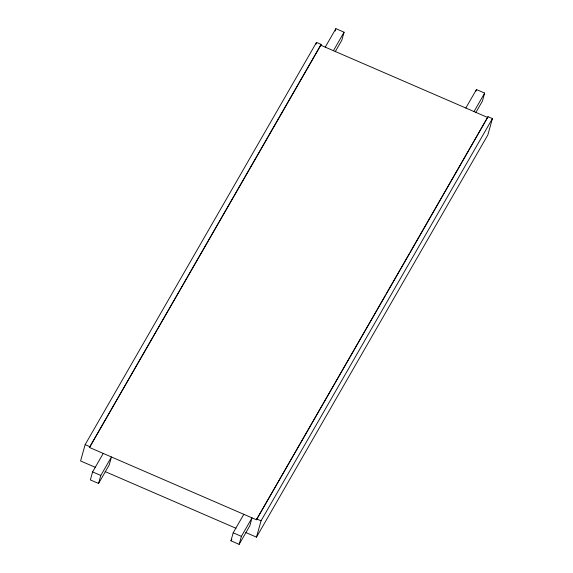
<?xml version="1.0" encoding="UTF-8"?>
<svg xmlns="http://www.w3.org/2000/svg" width="573" height="573" viewBox="0 0 573 573"><rect width="100%" height="100%" fill="white"/><g stroke="black" fill="none" stroke-linecap="round" stroke-linejoin="round"><path stroke-width="0.86" d="M385.257 295.79L256.418 519.768L89.474 447.463L320.844 45.231L321.081 44.393L316.511 42.409L85.141 444.641L80.585 460.957L95.311 467.332M89.474 447.463L321.081 44.393M103.24 453.422L92.604 471.908L90.369 479.909L98.57 483.462L109.207 464.975L111.441 456.975L100.805 475.461L98.57 483.462M316.031 44.128L316.511 42.409M335.205 31.049L335.871 28.65L344.072 32.203L341.837 40.203L335.198 51.756M239.156 544.35L241.391 536.349L252.02 517.863L249.785 525.864L239.156 544.35L230.955 540.797L233.19 532.797L243.819 514.31M256.418 519.768L488.024 116.699L492.415 118.597L487.859 134.913L256.489 537.145L245.853 532.539M256.489 537.145L261.044 520.828L492.415 118.597M476.013 91.143L476.457 89.538L484.658 93.091L482.423 101.092L475.776 112.645M410.218 252.392L488.024 116.699M325.242 47.136L335.871 28.65M333.443 50.689L344.072 32.203M465.82 108.025L476.457 89.538M474.021 111.577L484.658 93.091M230.955 540.797L231.843 539.257M386.145 294.243L409.33 253.939M320.844 45.231L487.788 117.537M85.141 444.641L89.71 446.618M256.647 518.923L261.044 520.828M105.124 471.586L236.033 528.285M92.604 471.908L100.805 475.461M233.19 532.797L241.391 536.349"/></g></svg>
